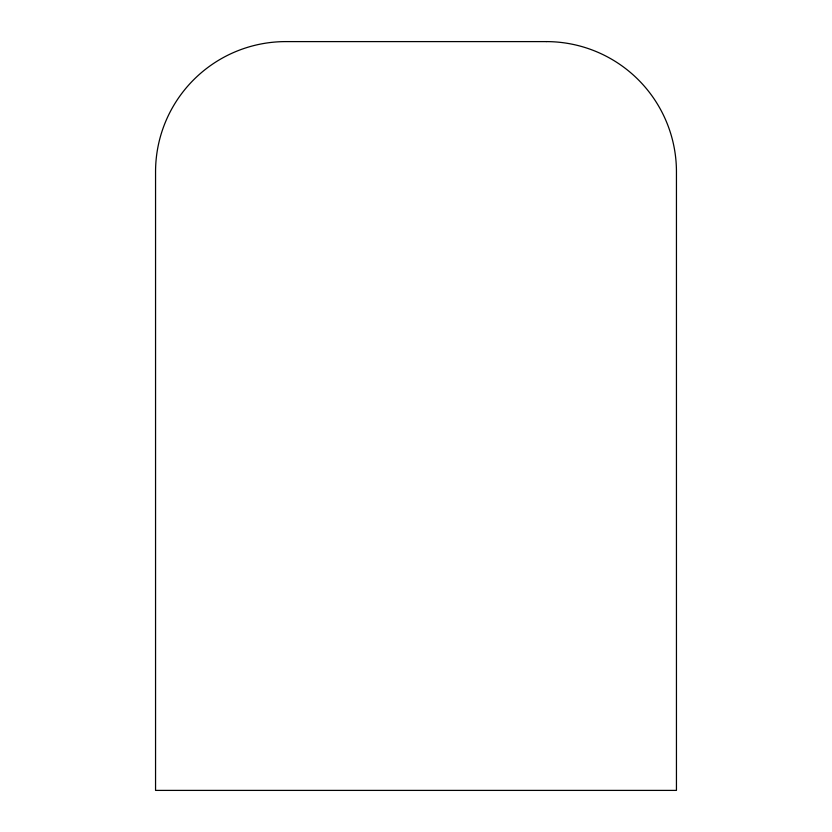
<?xml version="1.0" encoding="UTF-8"?>
<svg xmlns="http://www.w3.org/2000/svg" width="832" height="832" viewBox="0 0 832 832"><rect width="100%" height="100%" fill="white"/><g stroke="black" fill="none" stroke-linecap="round" stroke-linejoin="round"><path stroke-width="1.25" d="M546.229 41.6L285.771 41.6A130.229 130.229 0 0 0 155.553 171.829L155.553 790.4L676.447 790.4L676.447 171.829A130.229 130.229 0 0 0 546.229 41.6"/></g></svg>
